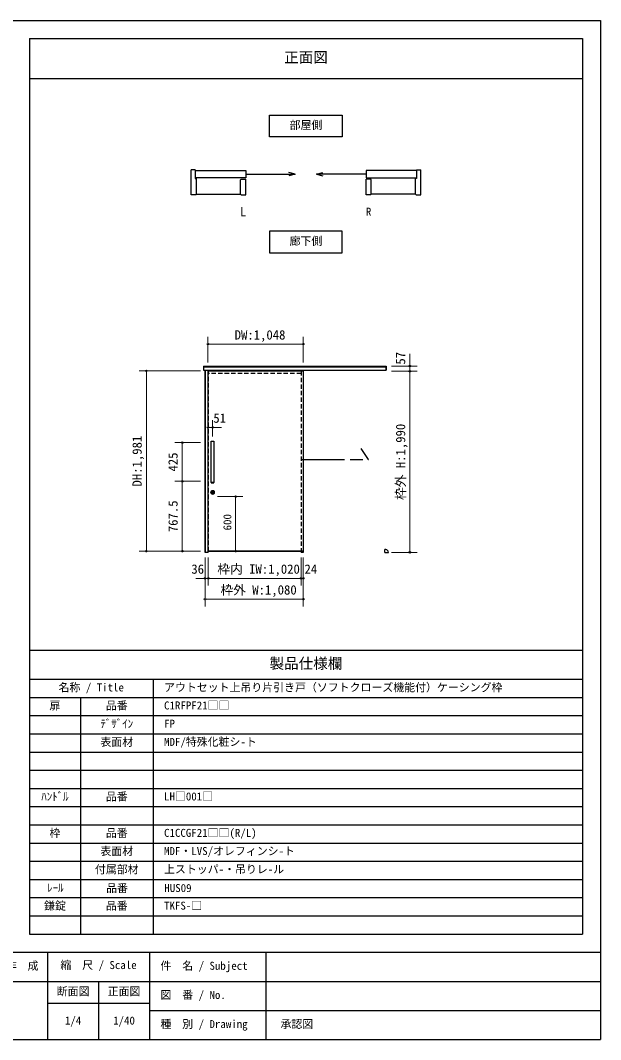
# Model space of a CAD drawing. Units: millimetres on the paper, enlarged 4 times, with parts at other scales. Extents: x -800 to 800, y -560 to 560.
# Drawn here: x 162 to 800, y -560 to 560 of the extents above; entities that cross this region are included whole.
import ezdxf
from ezdxf.enums import TextEntityAlignment as Align

# ---------------------------------------------------------------- set-up
doc = ezdxf.new("R2010")
doc.units = ezdxf.units.MM
doc.header["$LTSCALE"] = 4
doc.header["$PDMODE"] = 32
doc.header["$PDSIZE"] = 1.6
for name, pattern in [('CHAIN_DOUBLE_DASH', [23.5, 12, -1.5, 3.5, -1.5, 3.5, -1.5]), ('DASHED1', [1.8, 1.2, -0.6]), ('USER2', [9.525, 6.35, -3.175])]:
    doc.linetypes.add(name, pattern=pattern)
doc.layers.add('0-0', color=7, linetype='Continuous', lineweight=25)
doc.layers.add('1-0', color=7, linetype='Continuous', lineweight=25)
doc.styles.add('ＭＳ ゴシック', font='')
doc.styles.get('ＭＳ ゴシック').set_extended_font_data('MS Gothic')

msp = doc.modelspace()

# ---------------------------------------------------------------- linework, layer by layer
at = {"layer": '0-0'}
for p, q in [((172, 540), (780, 540)), ((780, 540), (780, -444)), ((172, 496), (780, 496)), ((172, -132), (780, -132)), ((172, -164), (780, -164)), ((308, -164), (308, -444)), ((172, -184), (780, -184)), ((228, -184), (228, -444)), ((172, -204), (780, -204)), ((172, -224), (780, -224)), ((172, -244), (780, -244)), ((172, -264), (780, -264)), ((172, -284), (780, -284)), ((172, -304), (780, -304)), ((172, -324), (780, -324)), ((172, -344), (780, -344)), ((172, -364), (780, -364)), ((172, -384), (780, -384)), ((172, -404), (780, -404)), ((172, -424), (780, -424)), ((-800, -464), (800, -464)), ((192, -464), (192, -560)), ((304, -464), (304, -560)), ((432, -464), (432, -560)), ((-476, -496), (800, -496)), ((248, -496), (248, -560)), ((192, -520), (304, -520)), ((304, -528), (800, -528)), ((-800, -560), (800, -560))]:
    msp.add_line(p, q, dxfattribs=at)
for points in [[(-800, 560), (800, 560), (800, -560)], [(172, 540), (172, -444), (780, -444)]]:
    msp.add_lwpolyline(points, dxfattribs=at)
at = {"layer": '1-0'}
for p, q in [((354.32, 395.702), (349.76, 395.702)), ((349.76, 368.342), (349.76, 395.702)), ((354.32, 395.702), (354.32, 386.282)), ((354.32, 394.952), (409.924, 394.952)), ((354.32, 394.952), (354.32, 387.032)), ((409.924, 394.952), (409.924, 387.032)), ((464.24, 390.992), (457.285, 392.856)), ((487.76, 390.992), (494.715, 392.856)), ((597.68, 394.952), (542.076, 394.952)), ((542.076, 394.952), (542.076, 387.032)), ((597.68, 395.702), (602.24, 395.702)), ((597.68, 395.702), (597.68, 386.282)), ((597.68, 394.952), (597.68, 387.032)), ((602.24, 368.342), (602.24, 395.702)), ((409.924, 387.032), (354.32, 387.032)), ((354.32, 386.282), (355.52, 386.282)), ((409.924, 390.992), (464.24, 390.992)), ((409.924, 368.342), (409.924, 385.406)), ((464.24, 390.992), (457.285, 389.129)), ((487.76, 390.992), (494.715, 389.129)), ((542.076, 390.992), (487.76, 390.992)), ((542.076, 387.032), (597.68, 387.032)), ((542.076, 368.342), (542.076, 385.406)), ((597.68, 386.282), (596.48, 386.282)), ((354.92, 368.342), (349.76, 368.342)), ((355.52, 369.062), (404.164, 369.062)), ((596.48, 369.062), (547.836, 369.062)), ((597.08, 368.342), (602.24, 368.342)), ((363.211, 179.233), (563.811, 179.233)), ((363.511, 180.133), (363.511, 175.633)), ((363.511, 180.133), (562.211, 180.133)), ((363.511, 180.133), (564.111, 180.133)), ((563.811, 180.133), (563.811, 175.633)), ((564.111, 180.133), (564.111, 175.633)), ((363.511, 175.633), (564.111, 175.633)), ((363.811, 175.633), (562.211, 175.633)), ((365.011, 175.633), (365.011, -24.567)), ((365.011, -24.567), (365.011, 175.633)), ((368.211, 175.633), (368.211, -24.567)), ((368.211, 174.833), (368.211, -23.267)), ((368.211, 174.833), (368.211, -23.267)), ((368.211, 174.833), (473.011, 174.833)), ((473.011, 174.833), (473.011, -23.267)), ((473.011, 174.433), (473.011, -23.267)), ((473.011, 174.433), (473.011, -24.567)), ((371.811, 52.283), (371.811, 97.183)), ((562.81, -24.567), (562.81, -21.567)), ((563.71, -21.567), (562.81, -21.567)), ((368.611, -24.567), (365.011, -24.567)), ((368.211, -23.267), (473.011, -23.267)), ((473.011, -24.567), (470.611, -24.567)), ((562.81, -24.567), (563.71, -24.567)), ((563.71, -24.567), (566.71, -24.567))]:
    msp.add_line(p, q, dxfattribs=at)
at = {"layer": '1-0', "color": 4, "lineweight": 9}
for p, q in [((368.211, 212.233), (368.211, 184.233)), ((368.211, 204.233), (473.011, 204.233)), ((473.011, 212.233), (473.011, 184.233)), ((590.21, -24.567), (590.21, 193.524)), ((598.21, 180.133), (570.21, 180.133)), ((292.498, 174.833), (359.977, 174.833)), ((300.498, -23.267), (300.498, 174.833)), ((598.21, 174.433), (570.21, 174.433)), ((368.21, 120.733), (368.21, 102.733)), ((368.21, 112.733), (383.311, 112.733)), ((373.311, 120.733), (373.311, 102.733)), ((332.01, 95.983), (359.977, 95.983)), ((340.01, 53.483), (340.01, 95.983)), ((332.01, 53.483), (359.977, 53.483)), ((340.01, -23.267), (340.01, 53.483)), ((406.611, 36.733), (378.611, 36.733)), ((398.611, -23.267), (398.611, 36.733)), ((292.498, -23.267), (359.977, -23.267)), ((332.01, -23.267), (359.977, -23.267)), ((365.01, -61.138), (365.01, -30.281)), ((368.61, -61.138), (368.61, -30.281)), ((470.611, -61.138), (470.611, -30.281)), ((473.011, -61.138), (473.011, -30.281)), ((598.21, -24.567), (570.21, -24.567)), ((355.01, -53.138), (470.611, -53.138)), ((365.01, -53.138), (368.61, -53.138)), ((365.01, -83.995), (365.01, -53.138)), ((470.611, -53.138), (473.011, -53.138)), ((473.011, -83.995), (473.011, -53.138)), ((365.01, -75.995), (473.011, -75.995))]:
    msp.add_line(p, q, dxfattribs=at)
at = {"layer": '1-0', "linetype": 'USER2'}
msp.add_line((365.011, 175.633), (368.611, 175.633), dxfattribs=at)
at = {"layer": '1-0', "linetype": 'DASHED1'}
for p, q in [((368.611, 175.633), (368.611, -24.567)), ((473.011, 174.433), (368.611, 174.433)), ((470.611, 172.033), (368.611, 172.033)), ((470.611, 174.433), (470.611, -24.567))]:
    msp.add_line(p, q, dxfattribs=at)
at = {"layer": '1-0', "linetype": 'CHAIN_DOUBLE_DASH'}
for p, q in [((544.831, 77.333), (536.598, 89.709)), ((470.511, 77.333), (544.831, 77.333))]:
    msp.add_line(p, q, dxfattribs=at)
at = {"layer": '1-0'}
for points in [[(436, 456), (516, 456), (516, 432), (436, 432)], [(436, 304.526), (516, 304.526), (516, 328.526), (436, 328.526)], [(371.811, 97.733), (374.811, 97.733), (374.811, 97.183), (371.811, 97.183)]]:
    msp.add_lwpolyline(points, close=True, dxfattribs=at)
for points in [[(354.92, 368.342), (355.52, 368.942), (355.52, 386.282)], [(404.164, 368.942), (404.164, 384.806), (404.764, 385.406), (409.924, 385.406)], [(547.836, 368.942), (547.836, 384.806), (547.236, 385.406), (542.076, 385.406)], [(597.08, 368.342), (596.48, 368.942), (596.48, 386.282)], [(404.164, 368.942), (404.764, 368.342), (409.924, 368.342)], [(547.836, 368.942), (547.236, 368.342), (542.076, 368.342)], [(363.511, 180.133), (363.211, 180.133), (363.211, 175.633), (363.511, 175.633)], [(374.811, 97.183), (374.811, 52.283), (371.811, 52.283), (371.811, 51.733), (374.811, 51.733), (374.811, 52.283)], [(368.211, -23.267), (473.011, -23.267), (368.211, -23.267)]]:
    msp.add_lwpolyline(points, dxfattribs=at)
at = {"layer": '1-0', "lineweight": 18}
for radius in [2.2, 1.7, 1.5]:
    msp.add_circle((373.311, 41.333), radius, dxfattribs=at)
for start, end in [(124.19308, 304.19308), (304.19308, 124.19308)]:
    msp.add_arc((373.311, 41.333), 0.8, start, end, dxfattribs=at)
at = {"layer": '1-0'}
msp.add_arc((563.71, -24.567), 3, 0, 90, dxfattribs=at)
at = {"layer": '1-0', "color": 4}
for p in [(368.211, 204.233), (473.011, 204.233), (590.21, 180.133), (300.498, 174.833), (590.21, 174.433), (368.21, 112.733), (373.311, 112.733), (340.01, 95.983), (340.01, 53.483), (398.611, 36.733), (300.498, -23.267), (340.01, -23.267), (398.611, -23.267), (590.21, -24.567), (365.01, -53.138), (368.61, -53.138), (470.611, -53.138), (473.011, -53.138), (365.01, -75.995), (473.011, -75.995)]:
    msp.add_point(p, dxfattribs=at)

# ---------------------------------------------------------------- texts
at = {"layer": '0-0', "style": 'ＭＳ ゴシック'}
for s, height, p in [('正面図', 11.73, (452, 510)), ('製品仕様欄', 11.73, (436, -155.963)), ('名称 / Title', 8.798, (204, -180)), ('アウトセット上吊り片引き戸（ソフトクローズ機能付）ケーシング枠', 8.798, (320, -180)), ('扉', 8.798, (194, -200)), ('品番', 8.798, (256, -200)), ('C1RFPF21□□', 8.798, (320, -199.84)), ('ﾃﾞｻﾞｲﾝ', 8.798, (250, -220)), ('FP', 8.798, (320, -219.84)), ('表面材', 8.798, (250, -240)), ('MDF/特殊化粧シ-ト', 8.798, (320, -239.84)), ('ﾊﾝﾄﾞﾙ', 8.798, (185, -300)), ('品番', 8.798, (256, -300)), ('LH□001□', 8.798, (320, -299.84)), ('枠', 8.798, (194, -340)), ('品番', 8.798, (256, -340)), ('C1CCGF21□□(R/L)', 8.798, (320, -339.84)), ('表面材', 8.798, (250, -360)), ('MDF・LVS/オレフィンシ-ト', 8.798, (320, -359.84)), ('付属部材', 8.798, (244, -380)), ('上ストッパ-・吊りレ-ル', 8.798, (320, -379.84)), ('ﾚｰﾙ', 8.798, (191.534, -400.212)), ('品番', 8.798, (256.306, -400.602)), ('HUS09', 8.798, (320.306, -400.442)), ('鎌錠', 8.798, (188, -420)), ('品番', 8.798, (256, -420)), ('TKFS-□', 8.798, (320, -419.84)), ('作\u3000成', 8.798, (146, -485.92)), ('縮\u3000尺 / Scale', 8.798, (206, -485.095)), ('件\u3000名 / Subject', 8.798, (316, -485.919)), ('断面図', 8.798, (202, -513.968)), ('正面図', 8.798, (258, -513.968)), ('図\u3000番 / No.', 8.798, (316, -517.919)), ('1/4', 8.798, (211, -546.097)), ('1/40', 8.798, (264, -546.097)), ('種\u3000別 / Drawing', 8.798, (316, -549.919)), ('承認図', 8.798, (448, -549.919))]:
    msp.add_text(s, height=height, dxfattribs=at).set_placement(p, align=Align.BOTTOM_LEFT)
at = {"layer": '1-0', "style": 'ＭＳ ゴシック'}
for s, height, p in [('部屋側', 8.798, (458, 438)), ('L', 10.26, (403.521, 341.743)), ('R', 8.798, (541.933, 342.743)), ('廊下側', 8.798, (458, 310.526)), ('DW:1,048', 10.26, (397.611, 206.233)), ('51', 10.26, (374.183, 114.733)), ('36', 10.26, (349.975, -51.138)), ('枠内 IW:1,020', 10.26, (378.51, -51.138)), ('24', 10.26, (474.416, -51.138)), ('枠外 W:1,080', 10.26, (382.01, -73.995))]:
    msp.add_text(s, height=height, dxfattribs=at).set_placement(p, align=Align.BOTTOM_LEFT)
for s, height, p in [('57', 10.26, (588.21, 181.725)), ('枠外 H:1,990', 10.26, (588.21, 32.933)), ('DH:1,981', 10.26, (298.498, 47.783)), ('425', 10.26, (338.01, 64.233)), ('767.5', 10.26, (338.01, -2.392)), ('600', 8.798, (396.611, -0.467))]:
    msp.add_text(s, height=height, rotation=90, dxfattribs=at).set_placement(p, align=Align.BOTTOM_LEFT)

doc.saveas('drawing.dxf')
